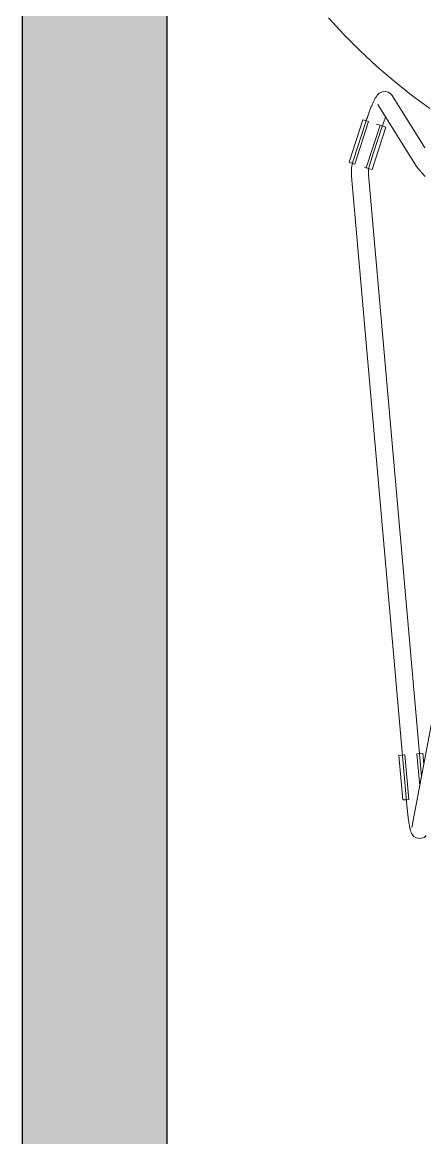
# Model space of a CAD drawing. Header units: millimetres. Extents: x 155927 to 326028, y -36033 to 97293.
# Drawn here: x 175575 to 175858, y 11252 to 12038 of the extents above; entities that cross this region are included whole.
import ezdxf

# ---------------------------------------------------------------- set-up
doc = ezdxf.new("R2010")
doc.units = ezdxf.units.MM
doc.header["$MEASUREMENT"] = 0
for name, color, linetype, lineweight in [('A-WALL-PATT', 7, 'CONTINUOUS', 9), ('I-FURN', 8, 'CONTINUOUS', 9), ('I-WALL', 7, 'CONTINUOUS', 9)]:
    doc.layers.add(name, color=color, linetype=linetype, lineweight=lineweight)

msp = doc.modelspace()

# ---------------------------------------------------------------- hatches: boundary and pattern name
at = {"layer": 'A-WALL-PATT'}
msp.add_hatch(color=256, dxfattribs=at).paths.add_polyline_path([(175671.01, 9369.61), (175676.83, 9369.61), (175676.83, 9398.58), (175671.01, 9398.58), (175671.01, 10198.58), (175676.83, 10198.58), (175676.83, 13505.61), (175574.83, 13505.61), (175574.83, 9369.61)], flags=0)

# ---------------------------------------------------------------- linework, layer by layer
at = {"layer": 'I-FURN'}
for p, q in [((175790.56, 12041.4), (175801.35, 12029.59)), ((175801.35, 12029.59), (175812.6, 12018.22)), ((175812.6, 12018.22), (175824.29, 12007.3)), ((175824.29, 12007.3), (175836.42, 11996.86)), ((175836.42, 11996.86), (175848.95, 11986.92)), ((175825.64, 11987.68), (175825.17, 11987.22)), ((175826.27, 11988.2), (175825.64, 11987.68)), ((175827.18, 11988.77), (175826.27, 11988.2)), ((175828.56, 11989.29), (175827.18, 11988.77)), ((175830.53, 11989.46), (175828.56, 11989.29)), ((175832.76, 11988.88), (175830.53, 11989.46)), ((175834.49, 11987.65), (175832.76, 11988.88)), ((175834.49, 11987.65), (175835.39, 11986.53)), ((175821.14, 11979.98), (175820.9, 11979.4)), ((175821.39, 11980.54), (175821.14, 11979.98)), ((175821.63, 11981.08), (175821.39, 11980.54)), ((175821.86, 11981.61), (175821.63, 11981.08)), ((175822.1, 11982.12), (175821.86, 11981.61)), ((175822.33, 11982.61), (175822.1, 11982.12)), ((175822.56, 11983.09), (175822.33, 11982.61)), ((175822.79, 11983.54), (175822.56, 11983.09)), ((175823.02, 11983.98), (175822.79, 11983.54)), ((175823.25, 11984.41), (175823.02, 11983.98)), ((175823.48, 11984.82), (175823.25, 11984.41)), ((175823.72, 11985.22), (175823.48, 11984.82)), ((175823.96, 11985.61), (175823.72, 11985.22)), ((175824.21, 11986), (175823.96, 11985.61)), ((175824.49, 11986.39), (175824.21, 11986)), ((175824.8, 11986.79), (175824.49, 11986.39)), ((175825.17, 11987.22), (175824.8, 11986.79)), ((175825.22, 11980.16), (175852.52, 11936.57)), ((175858.42, 11949.76), (175835.39, 11986.53)), ((175848.95, 11986.92), (175861.87, 11977.48)), ((175818.12, 11972.12), (175817.87, 11971.4)), ((175818.37, 11972.84), (175818.12, 11972.12)), ((175818.63, 11973.54), (175818.37, 11972.84)), ((175818.88, 11974.24), (175818.63, 11973.54)), ((175819.14, 11974.93), (175818.88, 11974.24)), ((175819.39, 11975.61), (175819.14, 11974.93)), ((175819.65, 11976.27), (175819.39, 11975.61)), ((175819.9, 11976.93), (175819.65, 11976.27)), ((175820.15, 11977.57), (175819.9, 11976.93)), ((175820.4, 11978.19), (175820.15, 11977.57)), ((175820.65, 11978.8), (175820.4, 11978.19)), ((175820.9, 11979.4), (175820.65, 11978.8)), ((175805.02, 11939.55), (175814.7, 11969.56)), ((175816.73, 11968.01), (175808.01, 11941.19)), ((175809.06, 11938.25), (175818.75, 11968.26)), ((175814.7, 11969.56), (175816.66, 11968.93)), ((175816.66, 11968.93), (175818.63, 11968.29)), ((175816.88, 11968.46), (175816.73, 11968.01)), ((175817.12, 11969.2), (175816.88, 11968.46)), ((175817.37, 11969.94), (175817.12, 11969.2)), ((175826.82, 11965.65), (175817.13, 11935.64)), ((175817.62, 11970.67), (175817.37, 11969.94)), ((175817.87, 11971.4), (175817.62, 11970.67)), ((175819.43, 11937.48), (175828.14, 11964.3)), ((175821.17, 11934.34), (175830.86, 11964.35)), ((175826.72, 11965.68), (175824.24, 11966.48)), ((175826.94, 11965.61), (175828.91, 11964.98)), ((175828.25, 11964.63), (175828.14, 11964.3)), ((175828.48, 11965.32), (175828.25, 11964.63)), ((175828.71, 11966.01), (175828.48, 11965.32)), ((175828.94, 11966.69), (175828.71, 11966.01)), ((175828.91, 11964.98), (175830.86, 11964.35)), ((175829.17, 11967.37), (175828.94, 11966.69)), ((175829.41, 11968.04), (175829.17, 11967.37)), ((175829.64, 11968.71), (175829.41, 11968.04)), ((175829.88, 11969.37), (175829.64, 11968.71)), ((175830.11, 11970.01), (175829.88, 11969.37)), ((175830.35, 11970.65), (175830.11, 11970.01)), ((175830.58, 11971.27), (175830.35, 11970.65)), ((175808.01, 11941.19), (175807.68, 11940.09)), ((175806.97, 11938.92), (175805.02, 11939.55)), ((175806.64, 11933.34), (175806.62, 11932.2)), ((175806.7, 11934.48), (175806.64, 11933.34)), ((175806.8, 11935.62), (175806.7, 11934.48)), ((175806.96, 11936.75), (175806.8, 11935.62)), ((175807.15, 11937.87), (175806.96, 11936.75)), ((175808.94, 11938.29), (175806.97, 11938.92)), ((175807.4, 11938.99), (175807.15, 11937.87)), ((175807.68, 11940.09), (175807.4, 11938.99)), ((175817.03, 11935.68), (175815.87, 11936.05)), ((175819.22, 11934.97), (175817.25, 11935.61)), ((175818.62, 11932.24), (175818.63, 11932.91)), ((175818.63, 11932.91), (175818.66, 11933.57)), ((175818.66, 11933.57), (175818.72, 11934.23)), ((175818.72, 11934.23), (175818.81, 11934.88)), ((175818.81, 11934.88), (175818.92, 11935.54)), ((175818.92, 11935.54), (175819.06, 11936.18)), ((175819.06, 11936.18), (175819.23, 11936.82)), ((175821.17, 11934.34), (175819.22, 11934.97)), ((175819.23, 11936.82), (175819.42, 11937.46)), ((175819.42, 11937.46), (175819.43, 11937.48)), ((175852.52, 11936.57), (175852.74, 11936.25)), ((175852.74, 11936.25), (175852.92, 11935.99)), ((175852.92, 11935.99), (175853.09, 11935.76)), ((175853.09, 11935.76), (175853.27, 11935.54)), ((175853.27, 11935.54), (175853.45, 11935.32)), ((175853.45, 11935.32), (175853.64, 11935.09)), ((175853.64, 11935.09), (175853.84, 11934.85)), ((175853.84, 11934.85), (175854.05, 11934.6)), ((175854.05, 11934.6), (175854.28, 11934.33)), ((175854.28, 11934.33), (175854.53, 11934.05)), ((175854.53, 11934.05), (175854.78, 11933.75)), ((175854.78, 11933.75), (175855.06, 11933.45)), ((175855.06, 11933.45), (175855.34, 11933.12)), ((175855.34, 11933.12), (175855.65, 11932.79)), ((175855.65, 11932.79), (175855.96, 11932.44)), ((175806.62, 11932.2), (175806.65, 11931.06)), ((175806.65, 11931.06), (175806.72, 11929.92)), ((175806.72, 11929.92), (175806.73, 11929.87)), ((175806.73, 11929.87), (175845.68, 11486.55)), ((175818.64, 11931.58), (175818.62, 11932.24)), ((175818.68, 11930.92), (175818.64, 11931.58)), ((175855.97, 11506.57), (175818.68, 11930.92)), ((175855.96, 11932.44), (175856.29, 11932.07)), ((175856.29, 11932.07), (175856.63, 11931.69)), ((175856.63, 11931.69), (175856.99, 11931.3)), ((175856.99, 11931.3), (175857.36, 11930.9)), ((175857.36, 11930.9), (175857.74, 11930.49)), ((175857.74, 11930.49), (175858.13, 11930.06)), ((175858.13, 11930.06), (175858.53, 11929.63)), ((175867.97, 11569.99), (175849.16, 11470.7)), ((175840.1, 11521.57), (175842.15, 11521.75)), ((175842.86, 11490.16), (175840.1, 11521.57)), ((175842.15, 11521.75), (175844.21, 11521.93)), ((175847.1, 11490.53), (175844.34, 11521.94)), ((175852.78, 11522.68), (175854.76, 11500.2)), ((175852.91, 11522.69), (175854.97, 11522.87)), ((175854.97, 11522.87), (175857.01, 11523.05)), ((175857.71, 11515.16), (175857.01, 11523.05)), ((175844.91, 11490.34), (175842.86, 11490.16)), ((175846.97, 11490.52), (175844.91, 11490.34)), ((175845.69, 11486.39), (175845.68, 11486.55)), ((175845.76, 11485.64), (175845.69, 11486.39)), ((175845.83, 11484.89), (175845.76, 11485.64)), ((175845.9, 11484.14), (175845.83, 11484.89)), ((175845.98, 11483.4), (175845.9, 11484.14)), ((175846.05, 11482.66), (175845.98, 11483.4)), ((175846.13, 11481.93), (175846.05, 11482.66)), ((175846.21, 11481.2), (175846.13, 11481.93)), ((175846.29, 11480.48), (175846.21, 11481.2)), ((175846.37, 11479.77), (175846.29, 11480.48)), ((175846.46, 11479.07), (175846.37, 11479.77)), ((175846.54, 11478.39), (175846.46, 11479.07)), ((175846.63, 11477.71), (175846.54, 11478.39)), ((175846.72, 11477.05), (175846.63, 11477.71)), ((175846.81, 11476.4), (175846.72, 11477.05)), ((175846.9, 11475.76), (175846.81, 11476.4)), ((175846.99, 11475.14), (175846.9, 11475.76)), ((175847.08, 11474.54), (175846.99, 11475.14)), ((175847.17, 11473.95), (175847.08, 11474.54)), ((175847.26, 11473.39), (175847.17, 11473.95)), ((175847.36, 11472.83), (175847.26, 11473.39)), ((175847.45, 11472.3), (175847.36, 11472.83)), ((175847.54, 11471.79), (175847.45, 11472.3)), ((175847.64, 11471.29), (175847.54, 11471.79)), ((175847.73, 11470.81), (175847.64, 11471.29)), ((175847.83, 11470.35), (175847.73, 11470.81)), ((175847.93, 11469.91), (175847.83, 11470.35)), ((175848.03, 11469.48), (175847.93, 11469.91)), ((175848.13, 11469.07), (175848.03, 11469.48)), ((175848.24, 11468.67), (175848.13, 11469.07)), ((175848.36, 11468.27), (175848.24, 11468.67)), ((175848.48, 11467.88), (175848.36, 11468.27)), ((175848.62, 11467.47), (175848.48, 11467.88)), ((175848.79, 11467.05), (175848.62, 11467.47)), ((175849.01, 11466.57), (175848.79, 11467.05)), ((175849.31, 11466.01), (175849.01, 11466.57)), ((175849.79, 11465.31), (175849.31, 11466.01)), ((175850.65, 11464.4), (175849.79, 11465.31)), ((175852.3, 11463.36), (175850.65, 11464.4)), ((175855.06, 11462.87), (175852.3, 11463.36)), ((175857.81, 11463.71), (175855.06, 11462.87)), ((175857.81, 11463.71), (175859.39, 11465.03))]:
    msp.add_line(p, q, dxfattribs=at)
at = {"layer": 'I-WALL', "lineweight": 30}
for p, q in [((175574.83, 13505.61), (175574.83, 9369.61)), ((175676.83, 10198.58), (175676.83, 13505.61))]:
    msp.add_line(p, q, dxfattribs=at)

doc.saveas('drawing.dxf')
